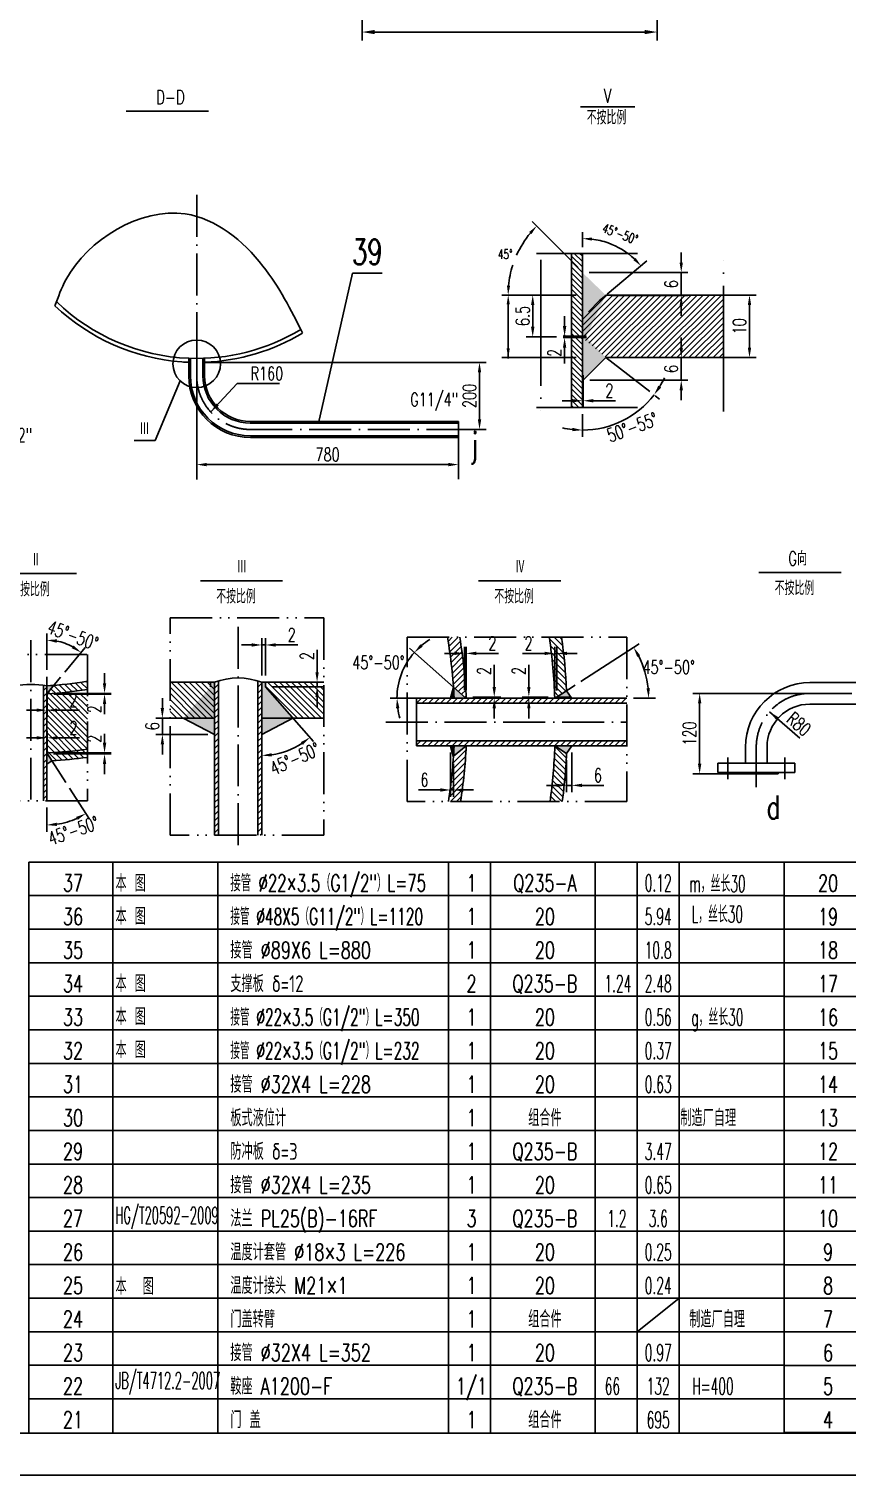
# Model space of a CAD drawing. Extents: x -763 to 9737, y -3901 to 3524.
# Drawn here: x 2862 to 5300, y -3901 to 410 of the extents above; entities that cross this region are included whole.
import ezdxf
from ezdxf.enums import TextEntityAlignment as Align

# ---------------------------------------------------------------- set-up
doc = ezdxf.new("R2010")
doc.units = 0
doc.header["$LTSCALE"] = 12.5
for name, pattern in [('DASHDOT-M', [36, 30, -3, 0, -3]), ('DASHDOT-S', [14, 10, -2, 0, -2]), ('DIVIDE-M', [39, 30, -3, 0, -3, 0, -3]), ('DIVIDE-S', [16, 10, -2, 0, -2, 0, -2])]:
    doc.linetypes.add(name, pattern=pattern)
doc.layers.get('0').update_dxf_attribs({"linetype": 'CONTINUOUS'})
for name, color, linetype in [('CDR_DIM', 7, 'CONTINUOUS'), ('CDR_DWG1', 4, 'CONTINUOUS'), ('CDR_DWG3', 1, 'DASHDOT-M'), ('CDR_DWG4', 3, 'DIVIDE-M'), ('CDR_TEXT', 7, 'CONTINUOUS')]:
    doc.layers.add(name, color=color, linetype=linetype)
doc.styles.add('HZ', font='ROMANS.shx', dxfattribs={"width": 0.7, "height": 50, "bigfont": 'HZ.shx'})
doc.styles.add('HZJ', font='txt', dxfattribs={"bigfont": 'hzj'})
doc.styles.add('ROMANS', font='romans.shx')
doc.dimstyles.get("Standard").update_dxf_attribs({"dimtxt": 2, "dimasz": 3, "dimexe": 2, "dimexo": 2, "dimtad": 1, "dimdec": 4, "dimrnd": 1, "dimtxsty": 'STANDARD', "dimcen": 2.5, "dimazin": 3, "dimtfac": 1, "dimtdec": 4, "dimtmove": 0, "dimatfit": 3, "dimtolj": 1, "dimtzin": 0})
pattern_1 = [(45, (-762.985, -3901.405), (-8.980256, 8.980256), [])]
pattern_2 = [(135, (-762.985, -3901.405), (-8.980256, -8.980256), [])]

# ---------------------------------------------------------------- blocks, each defined once
blk = doc.blocks.new('MLF')
for p, q in [((180, 8), (0, 8)), ((145, 8), (145, 0))]:
    blk.add_line(p, q)
at = {"color": 4}
for p, q in [((0, 8), (0, 0)), ((20, 8), (20, 0)), ((45, 8), (45, 0)), ((100, 8), (100, 0)), ((110, 8), (110, 0)), ((135, 8), (135, 0)), ((155, 8), (155, 0)), ((180, 8), (180, 0))]:
    blk.add_line(p, q, dxfattribs=at)

msp = doc.modelspace()

# ---------------------------------------------------------------- hatches: boundary and pattern name
at = {"layer": 'CDR_DIM'}
h = msp.add_hatch(dxfattribs=at)
h.set_pattern_fill('ANSI31', color=256, scale=4, style=0)
h.set_pattern_definition(pattern_1)
h.paths.add_polyline_path([(4145.6, -1404.1), (4109.1, -1404.1, -0.02493), (4126.9, -1552.6), (4164.3, -1585.7), (4164.9, -1585.7, 0.029741)])
h.paths.add_polyline_path([(4164.9, -1727.8), (4127.1, -1758.5, -0.022703), (4111.7, -1893.8), (4148.2, -1893.8, 0.027173)])
h = msp.add_hatch(dxfattribs=at)
h.set_pattern_fill('ANSI31', color=256, scale=4, angle=90, style=0)
h.set_pattern_definition(pattern_2)
h.paths.add_polyline_path([(4449.1, -1404.1), (4412.7, -1404.1, -0.026109), (4428.8, -1582.2), (4435.3, -1582.2), (4464.2, -1563.5, 0.021813)])
h.paths.add_polyline_path([(4464.2, -1750.6), (4429.2, -1727.8, -0.023151), (4414.9, -1893.8), (4451.2, -1893.8, 0.014303), (4461.8, -1789.3, 0.005283)])
h = msp.add_hatch(dxfattribs=at)
h.set_pattern_fill('ANSI31', color=256, scale=4, angle=90, style=0)
h.set_pattern_definition(pattern_2)
h.paths.add_polyline_path([(2799.7, -1547.2, -0.022703), (2709.5, -1537), (2709.5, -1561.3, 0.026819), (2818.7, -1572.4), (2818.7, -1570.7)])
h.paths.add_polyline_path([(3036, -1559.6), (3036, -1535.3, -0.025238), (2935.8, -1547.2), (2916, -1571.1), (2916, -1572.4, 0.029474)])
h.paths.add_polyline_path([(2820.2, -1748.6, -0.023151), (2709.5, -1739.1), (2709.5, -1763.3, 0.014303), (2779.2, -1770.3, 0.005283), (2805, -1771.9)])
h.paths.add_polyline_path([(3036, -1761.9), (3036, -1571.1), (2937.8, -1571.1, -0.00534), (2916, -1572.4), (2916, -1573.3), (2916, -1621.2), (2914.9, -1621.2), (2914.9, -1641.2), (2914.9, -1703.7), (2916.4, -1703.7), (2916, -1747.6), (2914.9, -1747.6), (2914.9, -1748.6), (2929.9, -1772, 0.02176)])
h.paths.add_polyline_path([(2976.6, -1643.7), (3012.9, -1643.7), (3012.9, -1703.7), (2976.6, -1703.7)], flags=24)
h.paths.add_polyline_path([(2976, -1561.2), (3012.3, -1561.2), (3012.3, -1621.2), (2976, -1621.2)], flags=9)
h = msp.add_hatch(color=256, dxfattribs=at)
h.paths.add_polyline_path([(2799.7, -1547.2), (2820.2, -1572.4), (2820.2, -1548.4, -0.005128)])
h.paths.add_polyline_path([(2914.9, -1572.4), (2935.8, -1547.2, -0.005223), (2914.9, -1548.4)])
h.paths.add_polyline_path([(2914.9, -1748.6), (2914.9, -1782.3), (2929.9, -1771.8)])
h.paths.add_polyline_path([(2820.2, -1748.6), (2805, -1771.9), (2820.2, -1782.5)])
h = msp.add_hatch(dxfattribs=at)
h.set_pattern_fill('ANSI31', color=256, scale=4, style=0)
h.set_pattern_definition(pattern_1)
h.paths.add_polyline_path([(2830.2, -1546.9, 0.008852), (2820.2, -1548.4), (2820.2, -1891.4), (2830.2, -1891.4)])
h.paths.add_polyline_path([(2914.9, -1548.4, 0.008852), (2904.9, -1546.9), (2904.9, -1891.4), (2914.9, -1891.4)])
h = msp.add_hatch(dxfattribs=at)
h.set_pattern_fill('ANSI31', color=256, scale=4, angle=90, style=0)
h.set_pattern_definition(pattern_2)
h.paths.add_polyline_path([(3414.8, -1538.1), (3282.6, -1538.1), (3282.6, -1645), (3301.5, -1645), (3414.8, -1645)])
h.paths.add_polyline_path([(3740.3, -1552), (3720.6, -1552), (3720.6, -1538.1), (3587, -1538.1), (3567, -1538.1), (3567, -1552), (3648.7, -1645), (3740.3, -1645)])
for points in [[(3403.3, -1552), (3403.3, -1538.1), (3414.8, -1538.1), (3414.8, -1645), (3321.5, -1645)], [(3567, -1552), (3567, -1538.1), (3555.5, -1538.1), (3555.5, -1645), (3648.7, -1645)], [(2914.9, -1572.4), (2914.9, -1573.3), (2916, -1573.3), (2916, -1571.1)], [(4117.9, -1585.7), (4128.9, -1585.7, 0.005538), (4126.9, -1552.5)], [(4164.8, -1582.2), (4160.4, -1582.2), (4164.3, -1585.7), (4164.9, -1585.7, 0.000564)], [(4428.8, -1582.2, -0.000505), (4428.9, -1585.7), (4430, -1585.7), (4435.3, -1582.2)], [(3321.5, -1645), (3414.8, -1645), (3414.8, -1693.4)], [(3648.7, -1645), (3555.5, -1645), (3555.5, -1693.4)], [(2914.9, -1748.4), (2914.9, -1747.6), (2916, -1747.6), (2916, -1749.7)], [(4126.9, -1761.5), (4117.9, -1728.3), (4128.9, -1728.3, -0.005538)]]:
    msp.add_hatch(color=256, dxfattribs=at).paths.add_polyline_path(points)
h = msp.add_hatch(dxfattribs=at)
h.set_pattern_fill('ANSI31', color=256, scale=4, style=0)
h.set_pattern_definition(pattern_1)
h.paths.add_polyline_path([(3426.5, -1534.1, 0.015422), (3414.8, -1538.1), (3414.8, -1994.3), (3426.5, -1994.3)])
h.paths.add_polyline_path([(3555.5, -1538.1, 0.015422), (3543.7, -1534.1), (3543.7, -1994.3), (3555.5, -1994.3)])
h = msp.add_hatch(dxfattribs=at)
h.set_pattern_fill('ANSI31', color=256, scale=4, style=0)
h.set_pattern_definition(pattern_1)
h.paths.add_polyline_path([(4643.4, -1585.7), (4016.9, -1585.7), (4016.9, -1600.7), (4643.4, -1600.7)])
h.paths.add_polyline_path([(4643.4, -1712.8), (4016.9, -1712.8), (4016.9, -1727.8), (4643.4, -1727.8)])
h = msp.add_hatch(color=256, dxfattribs=at)
h.paths.add_polyline_path([(4127.1, -1758.5), (4164.9, -1727.8), (4128.9, -1727.8, -0.005128)])
h.paths.add_polyline_path([(4164.3, -1585.7), (4126.9, -1552.6, -0.005531), (4128.9, -1585.7)])
h.paths.add_polyline_path([(4430, -1585.7), (4479.7, -1585.7), (4464.2, -1563.5)])
h.paths.add_polyline_path([(4429.2, -1727.8), (4464.2, -1750.6), (4480.1, -1727.8)])
at = {"layer": 'CDR_DWG1'}
h = msp.add_hatch(dxfattribs=at)
h.set_pattern_fill('ANSI31', color=0, scale=4, style=0)
h.set_pattern_definition([(45, (-836.043, -3181.779), (-8.980256, 8.980256), [])])
h.paths.add_polyline_path([(4931.3, -383.8), (4581.9, -383.8), (4511.4, -442.9), (4511.4, -506.5), (4522.7, -506.5), (4520.8, -508.2), (4522.3, -510.5), (4511.4, -510.5), (4511.4, -511.3), (4581.9, -570.4), (4931.3, -570.4)])
h = msp.add_hatch(color=0, dxfattribs=at)
edge = h.paths.add_edge_path()
edge.add_arc((4458.2, -508.5), 0.834, 0, 360)
msp.add_hatch(color=0, dxfattribs=at).paths.add_polyline_path([(4523.1, -506.3), (4521, -508.1), (4523.1, -511.3)])

# ---------------------------------------------------------------- linework, layer by layer
at = {"color": 7, "linetype": 'CONTINUOUS'}
for p, q in [((4505.3, 177.3), (4667.8, 177.3)), ((4498.2, -301.4), (4361.8, -164.9)), ((4511.4, -240.8), (4511.4, -196.7)), ((4584.8, -381.4), (4703.1, -282.1)), ((4492.7, -383.8), (4271.5, -383.8)), ((4290.2, -411.8), (4290.2, -572.5)), ((4492.7, -570.4), (4271.5, -570.4))]:
    msp.add_line(p, q, dxfattribs=at)
for p, q in [((3152.1, 164.1), (3397, 164.1)), ((4522.7, -506.5), (4478.7, -506.5)), ((2759, -1214.3), (3003.9, -1214.3)), ((3373, -1235.6), (3617.9, -1235.6)), ((4201.7, -1235.6), (4446.6, -1235.6)), ((5037.1, -1210.8), (5282, -1210.8)), ((3710, -1714.7), (3567, -1552)), ((5112, -3774.3), (7362, -3774.3))]:
    msp.add_line(p, q)
at = {"color": 3, "linetype": 'DIVIDE-M'}
for p, q in [((4931.3, -731.1), (4931.3, -248.1)), ((4675.7, -259.5), (4374.3, -259.5)), ((4386.9, -279.1), (4386.9, -759.3)), ((4374.3, -718.7), (4675.7, -718.7))]:
    msp.add_line(p, q, dxfattribs=at)
at = {"linetype": 'CONTINUOUS'}
for p, q in [((4477.5, -259.5), (4510.1, -259.5)), ((4510.1, -266.1), (4503.5, -259.5)), ((4580.6, -570.4), (4711.7, -671.5))]:
    msp.add_line(p, q, dxfattribs=at)
at = {"color": 4, "linetype": 'CONTINUOUS'}
for p, q in [((4478.7, -718.5), (4478.7, -259.5)), ((4511.4, -718.5), (4511.4, -259.5)), ((4562.5, -400.1), (4581.9, -383.8)), ((4931.3, -383.8), (4581.9, -383.8)), ((4580.6, -570.4), (4511.4, -639.6)), ((4931.3, -570.4), (4580.6, -570.4)), ((5112.1, -3776.2), (5112.1, -3151.2))]:
    msp.add_line(p, q, dxfattribs=at)
at = {"color": 0, "linetype": 'CONTINUOUS'}
for p, q in [((4510.1, -299.1), (4478.7, -267.7)), ((4511.4, -316.9), (4478.7, -284.2)), ((4511.4, -333.4), (4478.7, -300.7)), ((4510.1, -282.6), (4487, -259.5)), ((4511.4, -349.9), (4478.7, -317.2)), ((4511.4, -366.4), (4478.7, -333.7)), ((4511.4, -382.9), (4478.7, -350.2)), ((4511.4, -399.4), (4478.7, -366.7)), ((4511.4, -415.9), (4478.7, -383.2)), ((4511.4, -432.4), (4478.7, -399.7)), ((4511.4, -448.9), (4478.7, -416.2)), ((4529.1, -433.4), (4562.5, -400.1)), ((4511.4, -465.4), (4478.7, -432.7)), ((4511.4, -481.9), (4478.7, -449.2)), ((4511.4, -498.4), (4478.7, -465.7)), ((4511.4, -514.9), (4478.7, -482.2)), ((4511.4, -531.4), (4478.7, -498.7)), ((4511.4, -547.9), (4478.7, -515.2)), ((4511.4, -564.4), (4478.7, -531.7)), ((4511.4, -580.9), (4478.7, -548.2)), ((4511.4, -597.4), (4478.7, -564.7)), ((4511.4, -613.9), (4478.7, -581.2)), ((4511.4, -630.4), (4478.7, -597.7)), ((4511.4, -646.9), (4478.7, -614.2)), ((4511.4, -663.4), (4478.7, -630.7)), ((4511.4, -679.9), (4478.7, -647.2)), ((4511.4, -696.4), (4478.7, -663.7)), ((4511.4, -712.9), (4478.7, -680.2)), ((4500.7, -718.7), (4478.7, -696.7))]:
    msp.add_line(p, q, dxfattribs=at)
at = {"color": 4}
msp.add_line((5112.1, -3151.2), (5112.1, -3001.2), dxfattribs=at)
at = {"color": 7, "linetype": 'CONTINUOUS'}
for centre, radius, start, end in [((4580.6, -383.8), 290.8, 140.5181, 155.9626), ((4511.4, -442.9), 227.6, 70.4275, 82.9467), ((4511.4, -442.9), 227.6, 47.0533, 70.4275), ((4580.6, -383.8), 290.8, 162.2247, 174.4819)]:
    msp.add_arc(centre, radius, start, end, dxfattribs=at)
msp.add_spline([(2939.6, -415.7), (2972.2, -338.3), (3327.9, -141.9), (3559.2, -297.3), (3677.5, -496.9)], degree=3)
for points in [[(4352.7, -195.7), (4359.6, -202), (4374.9, -178.1)], [(4539.1, -221.7), (4539.6, -212.4), (4511.4, -215.3)], [(4669.9, -273.1), (4663.1, -279.6), (4685.8, -296.6)], [(4511.4, -316.9), (4511.4, -531.4), (4580.6, -383.8)], [(4294.8, -411.8), (4285.5, -411.8), (4290.2, -383.8)], [(4295.8, -356), (4286.4, -355.6), (4289.8, -383.8)], [(4511.4, -498.4), (4511.4, -639.6), (4580.6, -570.4)], [(4294.8, -543.1), (4285.5, -543.1), (4290.2, -571.1)]]:
    msp.add_solid(points, dxfattribs=at)
at = {"layer": 'CDR_DIM'}
for p, q in [((3854.5, 633.7), (3854.5, 375.1)), ((4734.5, 633.7), (4734.5, 375.1)), ((3892, 400.1), (4697, 400.1)), ((2914.9, -1501.4), (2914.9, -1392.4)), ((3555.5, -1518.1), (3555.5, -1406.9)), ((3567, -1518.1), (3567, -1406.9)), ((2968.6, -1507.6), (3030, -1434)), ((3525.5, -1426.9), (3495.5, -1426.9)), ((3555.5, -1426.9), (3567, -1426.9)), ((3597, -1426.9), (3663.3, -1426.9)), ((3720.6, -1508.1), (3720.6, -1441.7)), ((4109.8, -1537.4), (3995.5, -1436)), ((4129.8, -1452), (4099.8, -1452)), ((4159.8, -1561.6), (4159.8, -1432)), ((4159.8, -1452), (4164.7, -1452)), ((4164.7, -1561.6), (4164.7, -1432)), ((4194.7, -1452), (4261.1, -1452)), ((4398.8, -1452), (4332.5, -1452)), ((4428.8, -1562.2), (4428.8, -1432)), ((4435.3, -1452), (4428.8, -1452)), ((4435.3, -1562.2), (4435.3, -1432)), ((4465.3, -1452), (4495.3, -1452)), ((4506.8, -1536), (4680.8, -1423.3)), ((4248.5, -1552.5), (4248.5, -1486.1)), ((4351.6, -1552.2), (4351.6, -1485.9)), ((2935.8, -1547.2), (2916.4, -1548.3)), ((3087.3, -1541.1), (3087.3, -1511.1)), ((3587, -1538.1), (3740.6, -1538.1)), ((3720.6, -1552), (3720.6, -1538.1)), ((4109.5, -1537.1), (4164.3, -1585.7)), ((2916, -1573.3), (2914.9, -1573.3)), ((2914.9, -1593.3), (2914.9, -1641.2)), ((2916, -1571.1), (2916, -1573.3)), ((2916, -1573.3), (2916, -1641.2)), ((2936, -1571.1), (3107.3, -1571.1)), ((2936, -1573.3), (3107.3, -1573.3)), ((3087.3, -1571.1), (3087.3, -1573.3)), ((3259.6, -1615), (3259.6, -1585)), ((3587, -1552), (3740.6, -1552)), ((3720.6, -1582), (3720.6, -1612)), ((4016.9, -1585.7), (3938.7, -1585.7)), ((4016.9, -1585.7), (4016.9, -1727.8)), ((4126.9, -1552.5), (4117.9, -1585.7)), ((4184.8, -1582.5), (4268.5, -1582.5)), ((4184.9, -1585.7), (4268.5, -1585.7)), ((4248.5, -1585.7), (4248.5, -1582.5)), ((4408.8, -1582.2), (4331.6, -1582.2)), ((4408.9, -1585.7), (4331.6, -1585.7)), ((4351.6, -1585.7), (4351.6, -1582.2)), ((4428.8, -1582.2), (4477.3, -1582.2)), ((4663.4, -1585.7), (4728.8, -1585.7)), ((2884.9, -1621.2), (2854.9, -1621.2)), ((2914.9, -1621.2), (2916, -1621.2)), ((2946, -1621.2), (3012.3, -1621.2)), ((3087.3, -1603.3), (3087.3, -1632.8)), ((4248.5, -1615.7), (4248.5, -1645.7)), ((4351.6, -1615.7), (4351.6, -1645.7)), ((3301.5, -1645), (3239.6, -1645)), ((3259.6, -1645), (3259.6, -1693.4)), ((3321.5, -1645), (3414.8, -1693.4)), ((3648.7, -1645), (3555.5, -1693.4)), ((2884.9, -1703.7), (2854.9, -1703.7)), ((2914.9, -1728.6), (2914.9, -1683.7)), ((2914.9, -1703.7), (2916.6, -1703.7)), ((2916, -1747.6), (2916.6, -1683.7)), ((2946.6, -1703.7), (3012.9, -1703.7)), ((3087.3, -1718.6), (3087.3, -1691.7)), ((3394.8, -1693.4), (3239.6, -1693.4)), ((3259.6, -1723.4), (3259.6, -1753.4)), ((2916, -1747.6), (2914.9, -1747.6)), ((2916, -1749.7), (2916, -1747.6)), ((2934.9, -1748.6), (3107.3, -1748.6)), ((2934.9, -1751.7), (3107.3, -1751.7)), ((3087.3, -1751.7), (3087.3, -1748.6)), ((4126.9, -1761.5), (4117.9, -1728.3)), ((4118.1, -1747.8), (4118.1, -1879.1)), ((4480.1, -1747.8), (4480.1, -1865.4)), ((3087.3, -1781.7), (3087.3, -1811.7)), ((4126.9, -1781.4), (4126.9, -1879.1)), ((4464.2, -1770.6), (4464.2, -1865.4)), ((4434.2, -1845.4), (4404.2, -1845.4)), ((4464.2, -1845.4), (4480.1, -1845.4)), ((4510.1, -1845.4), (4575.2, -1845.4)), ((2982.6, -1853.8), (3042.1, -1946.2)), ((4088.1, -1859.1), (4022.9, -1859.1)), ((4126.9, -1859.1), (4118.1, -1859.1)), ((4156.9, -1859.1), (4186.9, -1859.1)), ((2914.9, -1911.4), (2914.9, -1983.6)), ((4674.6, -3474.1), (4799.6, -3374.1))]:
    msp.add_line(p, q, dxfattribs=at)
msp.add_lwpolyline([(-763, -3901.4), (-763, 3523.6), (9737, 3523.6), (9737, -3901.4)], close=True, dxfattribs=at)
at = {"layer": 'CDR_DIM', "color": 4}
msp.add_lwpolyline([(-450.5, -3776.4), (-450.5, 3398.6), (9612, 3398.6), (9612, -3776.4)], close=True, dxfattribs=at)
at = {"layer": 'CDR_DIM'}
for centre, radius, start, end in [((2914.9, -1572), 159.7, 60.963, 79.2179), ((4164.3, -1585.7), 205.6, 121.713, 130.0798), ((4164.3, -1585.7), 205.6, 138.4465, 180), ((4430, -1585.7), 278.8, 6.1687, 26.7461), ((4164.3, -1585.7), 205.6, 188.3667, 196.7335), ((3555.5, -1538.9), 217.6, 277.9059, 303.4024), ((2914.9, -1748.6), 215, 278.0003, 294.7642)]:
    msp.add_arc(centre, radius, start, end, dxfattribs=at)
for points in [[(3892, 406.4), (3892, 393.9), (3854.5, 400.1)], [(4697, 406.4), (4697, 393.9), (4734.5, 400.1)], [(2944.3, -1420.2), (2945.3, -1410.2), (2914.9, -1412.4)], [(3525.5, -1421.9), (3525.5, -1431.9), (3555.5, -1426.9)], [(3597, -1421.9), (3597, -1431.9), (3567, -1426.9)], [(2995.2, -1428.3), (2989.6, -1436.6), (3017.2, -1449.4)], [(4035.4, -1431.9), (4028.4, -1424.8), (4010.4, -1449.3)], [(4129.8, -1447), (4129.8, -1457), (4159.8, -1452)], [(4194.7, -1447), (4194.7, -1457), (4164.7, -1452)], [(4398.8, -1447), (4398.8, -1457), (4428.8, -1452)], [(4465.3, -1447), (4465.3, -1457), (4435.3, -1452)], [(4674.6, -1462.7), (4683.3, -1457.7), (4664, -1434.2)], [(3715.6, -1508.1), (3725.6, -1508.1), (3720.6, -1538.1)], [(3082.3, -1541.1), (3092.3, -1541.1), (3087.3, -1571.1)], [(3082.3, -1603.3), (3092.3, -1603.3), (3087.3, -1573.3)], [(3715.6, -1582), (3725.6, -1582), (3720.6, -1552)], [(3955.9, -1616), (3965.9, -1615.2), (3958.7, -1585.7)], [(4243.5, -1552.5), (4253.5, -1552.5), (4248.5, -1582.5)], [(4243.5, -1615.7), (4253.5, -1615.7), (4248.5, -1585.7)], [(4346.6, -1552.2), (4356.6, -1552.2), (4351.6, -1582.2)], [(4346.6, -1615.7), (4356.6, -1615.7), (4351.6, -1585.7)], [(4712.1, -1555.5), (4702.2, -1556), (4708.8, -1585.7)], [(2884.9, -1616.2), (2884.9, -1626.2), (2914.9, -1621.2)], [(2946, -1616.2), (2946, -1626.2), (2916, -1621.2)], [(3254.6, -1615), (3264.6, -1615), (3259.6, -1645)], [(2884.9, -1698.7), (2884.9, -1708.7), (2914.9, -1703.7)], [(2946.6, -1698.7), (2946.6, -1708.7), (2916.6, -1703.7)], [(3082.3, -1718.6), (3092.3, -1718.6), (3087.3, -1748.6)], [(3254.6, -1723.4), (3264.6, -1723.4), (3259.6, -1693.4)], [(3672.2, -1716.6), (3678.3, -1724.6), (3699.1, -1702.4)], [(3082.3, -1781.7), (3092.3, -1781.7), (3087.3, -1751.7)], [(3585.8, -1759.4), (3585.1, -1749.5), (3555.5, -1756.5)], [(4434.2, -1840.4), (4434.2, -1850.4), (4464.2, -1845.4)], [(4510.1, -1840.4), (4510.1, -1850.4), (4480.1, -1845.4)], [(4088.1, -1854.1), (4088.1, -1864.1), (4118.1, -1859.1)], [(4156.9, -1854.1), (4156.9, -1864.1), (4126.9, -1859.1)], [(3002.6, -1939.5), (3007.4, -1948.2), (3031.3, -1929.4)], [(2945.2, -1966.5), (2944.5, -1956.6), (2914.9, -1963.6)]]:
    msp.add_solid(points, dxfattribs=at)
at = {"layer": 'CDR_DWG1', "color": 0}
for p, q in [((4805.8, -286.9), (4805.8, -256.9)), ((3724.6, -765.5), (3826.2, -318.8)), ((3826.2, -318.8), (3914.9, -318.8)), ((4531.4, -316.9), (4825.8, -316.9)), ((4805.8, -316.9), (4805.8, -385.6)), ((4421.4, -383.8), (4343.2, -383.8)), ((4599.8, -385.6), (4825.8, -385.6)), ((4837.7, -383.8), (5029.2, -383.8)), ((4363.2, -413.8), (4363.2, -478.5)), ((4805.8, -415.6), (4805.8, -445.6)), ((5009.2, -413.8), (5009.2, -540.4)), ((4458.2, -476.5), (4458.2, -446.5)), ((4433.8, -508.5), (4343.2, -508.5)), ((4478.7, -506.5), (4453.8, -506.5)), ((4522.7, -508.5), (4453.8, -508.5)), ((4457.3, -508.5), (4453.8, -508.5)), ((4478.7, -510.5), (4453.8, -510.5)), ((4458.2, -502.6), (4458.2, -507.6)), ((4458.2, -509.3), (4458.2, -510.5)), ((4522.7, -510.5), (4478.7, -510.5)), ((4522.9, -506.3), (4520.8, -508.2)), ((4520.8, -508.2), (4522.9, -511.4)), ((4805.8, -540.4), (4805.8, -510.4)), ((3361.8, -542.6), (3361.8, -933.2)), ((4458.2, -540.5), (4458.2, -587.6)), ((3381.8, -584.5), (4224.6, -584.5)), ((4600.6, -570.4), (4825.8, -570.4)), ((4805.8, -637.6), (4805.8, -570.4)), ((4848.6, -570.4), (5029.2, -570.4)), ((3312.2, -639.7), (3237.9, -817.8)), ((4204.6, -614.5), (4204.6, -754.5)), ((4513.4, -622.6), (4513.4, -718.7)), ((4533.4, -637.6), (4825.8, -637.6)), ((4511.4, -669), (4511.4, -718.7)), ((4727.6, -683.8), (4740.5, -693.8)), ((4805.8, -667.6), (4805.8, -697.6)), ((4481.4, -698.9), (4451.4, -698.9)), ((4511.4, -698.9), (4513.4, -698.9)), ((4543.4, -698.9), (4609.7, -698.9)), ((4511.4, -738.7), (4511.4, -806.4)), ((3237.9, -817.8), (3175.2, -817.8)), ((4141.9, -804.5), (4141.9, -932.4)), ((4161.9, -784.5), (4224.6, -784.5)), ((3391.8, -889.2), (4111.9, -889.2))]:
    msp.add_line(p, q, dxfattribs=at)
at = {"layer": 'CDR_DWG1'}
for p, q in [((3338.1, -572.2), (3338.1, -624.5)), ((3343.1, -572.4), (3343.1, -624.5)), ((3380.5, -572.4), (3380.5, -624.5)), ((3385.5, -572.2), (3385.5, -624.5)), ((4484.2, -718.7), (4478.7, -713.2)), ((4478.8, -718.7), (4513.4, -718.7)), ((3521.5, -760.5), (4141.9, -760.5)), ((3521.5, -765.5), (4141.9, -765.5)), ((4141.9, -760.5), (4141.9, -808.5)), ((3522.1, -803.5), (4141.9, -803.5)), ((3522.1, -808.5), (4141.9, -808.5)), ((2904.9, -1546.9), (2904.9, -1891.4)), ((2914.9, -1521.4), (2914.9, -1891.4)), ((2955.8, -1523), (2914.9, -1572.4)), ((3282.6, -1538.1), (3414.8, -1538.1)), ((3403.3, -1552), (3403.3, -1538.1)), ((3414.8, -1538.1), (3414.8, -1994.3)), ((3426.5, -1534.1), (3426.5, -1994.3)), ((3543.7, -1534.1), (3543.7, -1994.3)), ((3555.5, -1538.1), (3555.5, -1994.3)), ((3555.5, -1538.1), (3740.3, -1538.1)), ((3567, -1552), (3567, -1538.1)), ((4430, -1585.7), (4490, -1546.8)), ((5189.4, -1539.2), (5543.6, -1539.2)), ((4016.9, -1585.7), (4643.4, -1585.7)), ((4464.2, -1563.4), (4480.1, -1586.2)), ((4016.9, -1600.7), (4643.4, -1600.7)), ((5189.4, -1603.2), (5543.6, -1603.2)), ((3282.6, -1645), (3414.8, -1645)), ((3555.5, -1645), (3740.3, -1645)), ((4016.9, -1712.8), (4643.4, -1712.8)), ((2914.9, -1748.6), (2971.8, -1837)), ((4016.9, -1727.8), (4643.4, -1727.8)), ((4127.1, -1758.5), (4164.9, -1727.8)), ((4429.2, -1727.8), (4464.2, -1750.6)), ((4464.2, -1750.6), (4480.1, -1727.8)), ((4997.4, -1731.2), (4997.4, -1778.8)), ((5061.4, -1731.2), (5061.4, -1778.8)), ((2929.7, -1771.9), (2914.9, -1782.3)), ((5144.4, -1778.8), (4914.4, -1778.8)), ((4914.4, -1778.8), (4914.4, -1806.8)), ((4914.4, -1806.8), (5144.4, -1806.8)), ((4964.4, -1806.8), (4964.4, -1810.8)), ((4997.4, -1778.8), (5061.4, -1778.8)), ((5094.4, -1810.8), (5094.4, -1806.8)), ((5144.4, -1806.8), (5144.4, -1778.8)), ((4964.4, -1810.8), (5094.4, -1810.8))]:
    msp.add_line(p, q, dxfattribs=at)
at = {"layer": 'CDR_DWG1', "color": 0}
for centre, radius in [((4458.2, -508.5), 0.834), ((3361.8, -588.8), 71)]:
    msp.add_circle(centre, radius, dxfattribs=at)
at = {"layer": 'CDR_DWG1'}
for centre, radius, start, end in [((3361.8, 27.3), 612, 226.3787, 265.86), ((3361.8, 27.3), 600, 225.9883, 267.7378), ((3361.8, 27.3), 600, 267.7378, 301.1451), ((3361.8, 27.3), 612, 272.2178, 301.059), ((3361.8, 27.3), 612, 265.86, 267.7822), ((3522.1, -624.5), 184, 180, 270), ((3522.1, -624.5), 179, 180, 270), ((3521.5, -624.5), 141, 180, 270), ((3521.5, -624.5), 136, 180, 270), ((2630.6, -1656.7), 1500, 2.7149, 9.6947), ((2630.6, -1656.7), 1536, 2.6512, 9.4654), ((2716.7, -1646.7), 1713.3, 2.0409, 8.1391), ((2630.6, -1656.7), 1836, 2.9112, 7.9079), ((2867.6, -1830.1), 285.6, 80.4533, 99.5467), ((2867.6, -549.5), 1000, 272.7149, 279.6947), ((3485.1, -1726.8), 201.5, 69.561, 110.439), ((5189.4, -1731.2), 192, 90, 180), ((2867.6, -549.5), 1024, 272.6906, 279.4654), ((5189.4, -1731.2), 128, 90, 180), ((2867.6, -549.5), 1200, 272.4079, 278.0671), ((2867.6, -549.5), 1224, 272.9112, 277.9079), ((2630.6, -1656.7), 1500, 350.9078, 357.2851), ((2630.6, -1656.7), 1536, 351.1226, 357.3488), ((2630.6, -1656.7), 1800, 352.4329, 357.7378), ((2630.6, -1656.7), 1836, 355.86, 357.0707), ((2630.6, -1656.7), 1836, 352.5821, 355.86)]:
    msp.add_arc(centre, radius, start, end, dxfattribs=at)
at = {"layer": 'CDR_DWG1', "color": 0}
for start, end in [(328.7451, 335.1305), (270, 322.3597), (257.2293, 263.6146)]:
    msp.add_arc((4511.4, -517.1), 269.3, start, end, dxfattribs=at)
for points in [[(4800.8, -286.9), (4810.8, -286.9), (4805.8, -316.9)], [(4358.2, -413.8), (4368.2, -413.8), (4363.2, -383.8)], [(4800.8, -415.6), (4810.8, -415.6), (4805.8, -385.6)], [(5004.2, -413.8), (5014.2, -413.8), (5009.2, -383.8)], [(4358.2, -478.5), (4368.2, -478.5), (4363.2, -508.5)], [(4453.2, -476.5), (4463.2, -476.5), (4458.2, -506.5)], [(4453.2, -540.5), (4463.2, -540.5), (4458.2, -510.5)], [(4800.8, -540.4), (4810.8, -540.4), (4805.8, -570.4)], [(5004.2, -540.4), (5014.2, -540.4), (5009.2, -570.4)], [(4199.6, -614.5), (4209.6, -614.5), (4204.6, -584.5)], [(4800.8, -667.6), (4810.8, -667.6), (4805.8, -637.6)], [(4745.8, -659.6), (4737.5, -654), (4724.7, -681.5)], [(4481.4, -693.9), (4481.4, -703.9), (4511.4, -698.9)], [(4543.4, -693.9), (4543.4, -703.9), (4513.4, -698.9)], [(4199.6, -754.5), (4209.6, -754.5), (4204.6, -784.5)], [(4481.7, -779.7), (4481.2, -789.7), (4511.4, -786.4)], [(3391.8, -884.2), (3391.8, -894.2), (3361.8, -889.2)], [(4111.9, -884.2), (4111.9, -894.2), (4141.9, -889.2)]]:
    msp.add_solid(points, dxfattribs=at)
at = {"layer": 'CDR_DWG3', "linetype": 'DASHDOT-S'}
for p, q in [((3361.8, -84.9), (3361.8, -624.5)), ((3521.8, -784.5), (4162.9, -784.5)), ((3485.1, -1373), (3485.1, -2042.4)), ((2867.4, -1412.7), (2867.4, -1890.8)), ((5189.4, -1571.2), (5595.1, -1571.2)), ((3925.4, -1657), (4642.5, -1657)), ((4944.4, -1762.8), (4944.4, -1826.8)), ((5029.4, -1731.2), (5029.4, -1850.5)), ((5114.4, -1762.8), (5114.4, -1826.8))]:
    msp.add_line(p, q, dxfattribs=at)
at = {"layer": 'CDR_DWG3', "color": 0, "linetype": 'CONTINUOUS'}
for p, q in [((5208.8, -1571.2), (4840.6, -1571.2)), ((4860.6, -1601.2), (4860.6, -1780.8)), ((5159, -1704.7), (5068.9, -1626)), ((5009.4, -1810.8), (4840.6, -1810.8))]:
    msp.add_line(p, q, dxfattribs=at)
at = {"layer": 'CDR_DWG3', "linetype": 'DASHDOT-S'}
for centre, start, end in [((3521.8, -624.5), 180, 270), ((5189.4, -1731.2), 90, 180)]:
    msp.add_arc(centre, 160, start, end, dxfattribs=at)
at = {"layer": 'CDR_DWG3', "color": 0, "linetype": 'CONTINUOUS'}
for points in [[(4855.6, -1601.2), (4865.6, -1601.2), (4860.6, -1571.2)], [(5094.8, -1641.9), (5088.2, -1649.5), (5068.9, -1626)], [(4855.6, -1780.8), (4865.6, -1780.8), (4860.6, -1810.8)]]:
    msp.add_solid(points, dxfattribs=at)
at = {"layer": 'CDR_DWG4', "linetype": 'DIVIDE-S'}
for p, q in [((3282.6, -1346.1), (3740.3, -1346.1)), ((3282.6, -1994.3), (3282.6, -1346.1)), ((3740.3, -1346.1), (3740.3, -1994.3)), ((3740.3, -1994.3), (3282.6, -1994.3))]:
    msp.add_line(p, q, dxfattribs=at)
for points in [[(3988.7, -1893.8), (3988.7, -1404.1), (4643.4, -1404.1), (4643.4, -1893.8)], [(2709.5, -1454.9), (3036, -1454.9), (3036, -1891.4), (2709.5, -1891.4)]]:
    msp.add_lwpolyline(points, close=True, dxfattribs=at)

# ---------------------------------------------------------------- block references
at = {"xscale": 12.5, "yscale": 12.5, "zscale": 12.5}
for p in [(2862.1, -2174.1), (5112, -2174.3), (2862.1, -2274.1), (5112, -2274.3), (2862.1, -2374.1), (5112, -2374.3), (2862.1, -2474.1), (5112, -2474.3), (2862.1, -2574.1), (5112, -2574.3), (2862.1, -2674.1), (5112, -2674.3), (2862.1, -2774.1), (5112, -2774.3), (2862.1, -2874.1), (5112, -2874.3), (2862.1, -2974.1), (5112, -2974.3), (2862.1, -3074.1), (5112, -3074.3), (2862.1, -3174.1), (5112, -3174.3), (2862.1, -3274.1), (5112, -3274.3), (2862.1, -3374.1), (5112, -3374.3), (2862.1, -3474.1), (5112, -3474.3), (2862.1, -3574.1), (5112, -3574.3), (2862.1, -3674.1), (5112, -3674.3), (2862.1, -3774.1), (5112, -3774.3)]:
    msp.add_blockref('MLF', p, dxfattribs=at)

# ---------------------------------------------------------------- texts
at = {"width": 0.7}
for s, height, style, p in [('D-D', 42, 'ROMANS', (3240.6, 185)), ('39', 75, 'HZ', (3825.3, -292.5)), ('Ⅱ', 42, 'HZ', (2867.8, -1193.4)), ('G向', 42, 'HZ', (5124.7, -1189.9)), ('Ⅲ', 42, 'HZ', (3481.8, -1214.7)), ('Ⅳ', 42, 'HZ', (4310.5, -1214.7)), ('不按比例', 42, 'HZ', (2806.2, -1281.9)), ('不按比例', 42, 'HZ', (5084.3, -1278.4)), ('不按比例', 42, 'HZ', (3420.2, -1303.2)), ('不按比例', 42, 'HZ', (4248.9, -1303.2))]:
    msp.add_text(s, height=height, dxfattribs=dict(at, style=style)).set_placement(p)
at = {"color": 7, "linetype": 'CONTINUOUS', "style": 'HZJ', "width": 0.7}
for s, p in [('V', (4575, 189.1)), ('不按比例', (4524.3, 124.7))]:
    msp.add_text(s, height=42, dxfattribs=at).set_placement(p)
at = {"color": 7, "linetype": 'CONTINUOUS', "style": 'HZ', "width": 0.7}
msp.add_text('45%%D-50%%D', height=28, rotation=340, dxfattribs=at).set_placement((4618.7, -214.6), align=Align.CENTER)
msp.add_text('45%%D', height=28, dxfattribs=at).set_placement((4281.1, -276.1), align=Align.CENTER)
at = {"layer": 'CDR_DIM', "char_height": 40, "attachment_point": 5, "style": 'HZ'}
for s, insert, rotation in [('45%%d-50°', (2993, -1398.4), 340), ('\\A1;2', (3690.6, -1459.9), 90), ('\\A1;2', (4218.5, -1504.3), 90), ('\\A1;2', (4321.6, -1504.1), 90), ('\\A1;2', (3057.3, -1618.3), 90), ('\\A1;6', (3229.6, -1669.2), 90), ('\\A1;2', (3057.3, -1706.3), 90), ('45%%d-50°', (3654.4, -1765.9), 24), ('45%%D-50°', (2994.6, -1980.3), 19)]:
    msp.add_mtext(s, dxfattribs=dict(at, insert=insert, rotation=rotation))
for s, insert in [('\\A1;2', (3645.2, -1396.9)), ('\\A1;2', (4242.9, -1422)), ('\\A1;2', (4350.6, -1422)), ('45%%d-50°', (3903.5, -1479)), ('45%%d-50%%d', (4768.2, -1492.9)), ('\\A1;2', (2994.2, -1591.2)), ('\\A1;2', (2994.7, -1673.7)), ('\\A1;6', (4040.5, -1829.1)), ('\\A1;6', (4557.6, -1815.4))]:
    msp.add_mtext(s, dxfattribs=dict(at, insert=insert))
at = {"layer": 'CDR_DWG1', "color": 0, "style": 'HZ', "width": 0.7}
msp.add_text('j', height=70, dxfattribs=at).set_placement((4178.6, -863.2))
at = {"layer": 'CDR_DWG1', "color": 0, "char_height": 40, "attachment_point": 5, "style": 'HZ'}
for s, insert, rotation in [('\\A1;6', (4775.8, -351.2), 90), ('\\A1;6.5', (4333.2, -446.1), 90), ('\\A1;10', (4979.2, -477.1), 90), ('\\A1;2', (4428.2, -555.9), 90), ('\\A1;6', (4775.8, -604), 90), ('\\A1;200', (4174.6, -684.5), 90), ('50%%D-55°', (4660, -778), 20)]:
    msp.add_mtext(s, dxfattribs=dict(at, insert=insert, rotation=rotation))
at = {"layer": 'CDR_DWG1', "color": 0, "char_height": 40, "style": 'HZ'}
for s, insert, attachment_point in [('\\A1;R160', (3522.5, -617.7), 4), ('G11/4"', (3998.1, -702), 4), ('\\A1;2', (4591.6, -668.9), 5), ('G11/2"', (2799.8, -807.7), 5), ('Ⅲ', (3191.7, -781.9), 4), ('\\A1;780', (3751.8, -859.2), 5)]:
    msp.add_mtext(s, dxfattribs=dict(at, insert=insert, attachment_point=attachment_point))
at = {"layer": 'CDR_DWG3', "color": 0, "linetype": 'CONTINUOUS', "style": 'HZ', "width": 0.7}
msp.add_text('d', height=70, dxfattribs=at).set_placement((5060.6, -1945.6))
at = {"layer": 'CDR_DWG3', "color": 0, "linetype": 'CONTINUOUS', "char_height": 40, "attachment_point": 5, "style": 'HZ'}
for s, insert, rotation in [('R80', (5156.3, -1662.4), 319), ('\\A1;120', (4830.6, -1691), 90)]:
    msp.add_mtext(s, dxfattribs=dict(at, insert=insert, rotation=rotation))
at = {"layer": 'CDR_TEXT', "style": 'HZ'}
for s, width, p in [('37', 0.7, (2993.3, -2161.6)), ('1', 0.7, (4180.8, -2161.6)), ('Q235-A', 0.7, (4399.6, -2161.6)), ('0.12', 0.533333, (4737.1, -2161.6)), ('m，丝长30', 0.533333, (4913.5, -2163.6)), ('20', 0.7, (5243.3, -2161.8)), ('36', 0.7, (2993.3, -2261.6)), ('1', 0.7, (4180.8, -2261.6)), ('20', 0.7, (4399.6, -2261.6)), ('5.94', 0.533333, (4737.1, -2261.6)), ('L，丝长30', 0.533333, (4913.5, -2254.5)), ('19', 0.7, (5243.3, -2261.8)), ('35', 0.7, (2993.3, -2361.6)), ('1', 0.7, (4180.8, -2361.6)), ('20', 0.7, (4399.6, -2361.6)), ('10.8', 0.533333, (4737.1, -2361.6)), ('18', 0.7, (5243.3, -2361.8)), ('34', 0.7, (2993.3, -2461.6)), ('2', 0.7, (4180.8, -2461.6)), ('Q235-B', 0.7, (4399.6, -2461.6)), ('1.24', 0.533333, (4616.8, -2461.6)), ('2.48', 0.533333, (4737.1, -2461.6)), ('17', 0.7, (5243.3, -2461.8)), ('33', 0.7, (2993.3, -2561.6)), ('1', 0.7, (4180.8, -2561.6)), ('20', 0.7, (4399.6, -2561.6)), ('0.56', 0.533333, (4737.1, -2561.6)), ('g，丝长30', 0.533333, (4913.5, -2561.6)), ('16', 0.7, (5243.3, -2561.8)), ('32', 0.7, (2993.3, -2661.6)), ('1', 0.7, (4180.8, -2661.6)), ('20', 0.7, (4399.6, -2661.6)), ('0.37', 0.533333, (4737.1, -2661.6)), ('15', 0.7, (5243.3, -2661.8)), ('31', 0.7, (2993.3, -2761.6)), ('1', 0.7, (4180.8, -2761.6)), ('20', 0.7, (4399.6, -2761.6)), ('0.63', 0.533333, (4737.1, -2761.6)), ('14', 0.7, (5243.3, -2761.8)), ('30', 0.7, (2993.3, -2861.6)), ('1', 0.7, (4180.8, -2861.6)), ('组合件', 0.7, (4399.6, -2861.6)), ('13', 0.7, (5243.3, -2861.8)), ('29', 0.7, (2993.3, -2961.6)), ('1', 0.7, (4180.8, -2961.6)), ('Q235-B', 0.7, (4399.6, -2961.6)), ('3.47', 0.533333, (4737.1, -2961.6)), ('12', 0.7, (5243.3, -2961.8)), ('28', 0.7, (2993.3, -3061.6)), ('1', 0.7, (4180.8, -3061.6)), ('20', 0.7, (4399.6, -3061.6)), ('0.65', 0.533333, (4737.1, -3061.6)), ('11', 0.7, (5243.3, -3061.8)), ('27', 0.7, (2993.3, -3161.6)), ('3', 0.7, (4180.8, -3161.6)), ('Q235-B', 0.7, (4399.6, -3161.6)), ('1.2', 0.533333, (4614.1, -3161.6)), ('3.6', 0.533333, (4737.1, -3161.6)), ('10', 0.7, (5243.3, -3161.8)), ('26', 0.7, (2993.3, -3261.6)), ('1', 0.7, (4180.8, -3261.6)), ('20', 0.7, (4399.6, -3261.6)), ('0.25', 0.533333, (4737.1, -3261.6)), ('9', 0.7, (5243.3, -3261.8)), ('25', 0.7, (2993.3, -3361.6)), ('1', 0.7, (4180.8, -3361.6)), ('20', 0.7, (4399.6, -3361.6)), ('0.24', 0.533333, (4737.1, -3361.6)), ('8', 0.7, (5243.3, -3361.8)), ('24', 0.7, (2993.3, -3461.6)), ('1', 0.7, (4180.8, -3461.6)), ('组合件', 0.7, (4399.6, -3461.6)), ('制造厂自理', 0.7, (4912.8, -3461.6)), ('7', 0.7, (5243.3, -3461.8)), ('23', 0.7, (2993.3, -3561.6)), ('1', 0.7, (4180.8, -3561.6)), ('20', 0.7, (4399.6, -3561.6)), ('0.97', 0.533333, (4737.1, -3561.6)), ('6', 0.7, (5243.3, -3561.8)), ('22', 0.7, (2993.3, -3661.6)), ('1/1', 0.7, (4180.8, -3661.6)), ('Q235-B', 0.7, (4399.6, -3661.6)), ('66', 0.533333, (4600.7, -3661.6)), ('132', 0.533333, (4737.1, -3661.6)), ('H=400', 0.533333, (4900.1, -3661.6)), ('5', 0.7, (5243.3, -3661.8)), ('组合件', 0.7, (4399.6, -3761.6)), ('21', 0.7, (2993.3, -3761.6)), ('1', 0.7, (4180.8, -3761.6)), ('695', 0.533333, (4737.1, -3761.6)), ('4', 0.7, (5243.3, -3761.8))]:
    msp.add_text(s, height=50, dxfattribs=dict(at, width=width)).set_placement(p, align=Align.CENTER)
for s, width, p in [('本 图', 0.7, (3119.8, -2161.8)), ('接管 %%c22×3.5（G1/2"）L=75', 0.65, (3462.1, -2161.6)), ('本 图', 0.7, (3119.8, -2260.7)), ('接管 %%c48X5（G11/2"）L=1120', 0.6, (3462.1, -2261.6)), ('接管 %%c89X6 L=880', 0.7, (3462.1, -2361.6)), ('本 图', 0.7, (3119.8, -2461)), ('支撑板 δ=12', 0.7, (3462.1, -2461.6)), ('本 图', 0.7, (3119.8, -2559.8)), ('接管 %%c22×3.5（G1/2"）L=350', 0.6, (3462.1, -2561.6)), ('本 图', 0.7, (3119.8, -2658.6)), ('接管 %%c22×3.5（G1/2"）L=232', 0.6, (3462.1, -2661.6)), ('接管 %%c32X4 L=228', 0.7, (3462.1, -2761.6)), ('板式液位计', 0.7, (3462.1, -2861.6)), ('制造厂自理', 0.7, (4803.1, -2861.6)), ('防冲板 δ=3', 0.7, (3462.1, -2961.6)), ('接管 %%c32X4 L=235', 0.7, (3462.1, -3061.6)), ('HG/T20592-2009', 0.5, (3119.8, -3152.1)), ('法兰 PL25(B)-16RF', 0.7, (3462.1, -3161.6)), ('温度计套管 %%c18×3 L=226', 0.7, (3462.1, -3261.6)), ('本  图', 0.7, (3119.8, -3364)), ('温度计接头 M21×1', 0.7, (3462.1, -3361.6)), ('门盖转臂', 0.7, (3462.1, -3461.6)), ('接管 %%c32X4 L=352', 0.7, (3462.1, -3561.6)), ('JB/T4712.2-2007', 0.5, (3119.8, -3644.4)), ('鞍座 A1200-F', 0.7, (3462.1, -3661.6)), ('门 盖', 0.7, (3462.1, -3761.6))]:
    msp.add_text(s, height=50, dxfattribs=dict(at, width=width)).set_placement(p)

# ---------------------------------------------------------------- leaders
at = {"layer": 'CDR_DWG1', "color": 0, "annotation_type": 0, "has_hookline": 1, "hookline_direction": 0, "text_width": 86.3}
msp.add_leader([(3403.5, -732.2), (3482.5, -647.7), (3512.5, -647.7)], dimstyle='STANDARD', override={"dimscale": 10, "dimtxt": 3.5, "dimgap": 1, "dimtxsty": 'HZ'}, dxfattribs=at)

doc.saveas('drawing.dxf')
